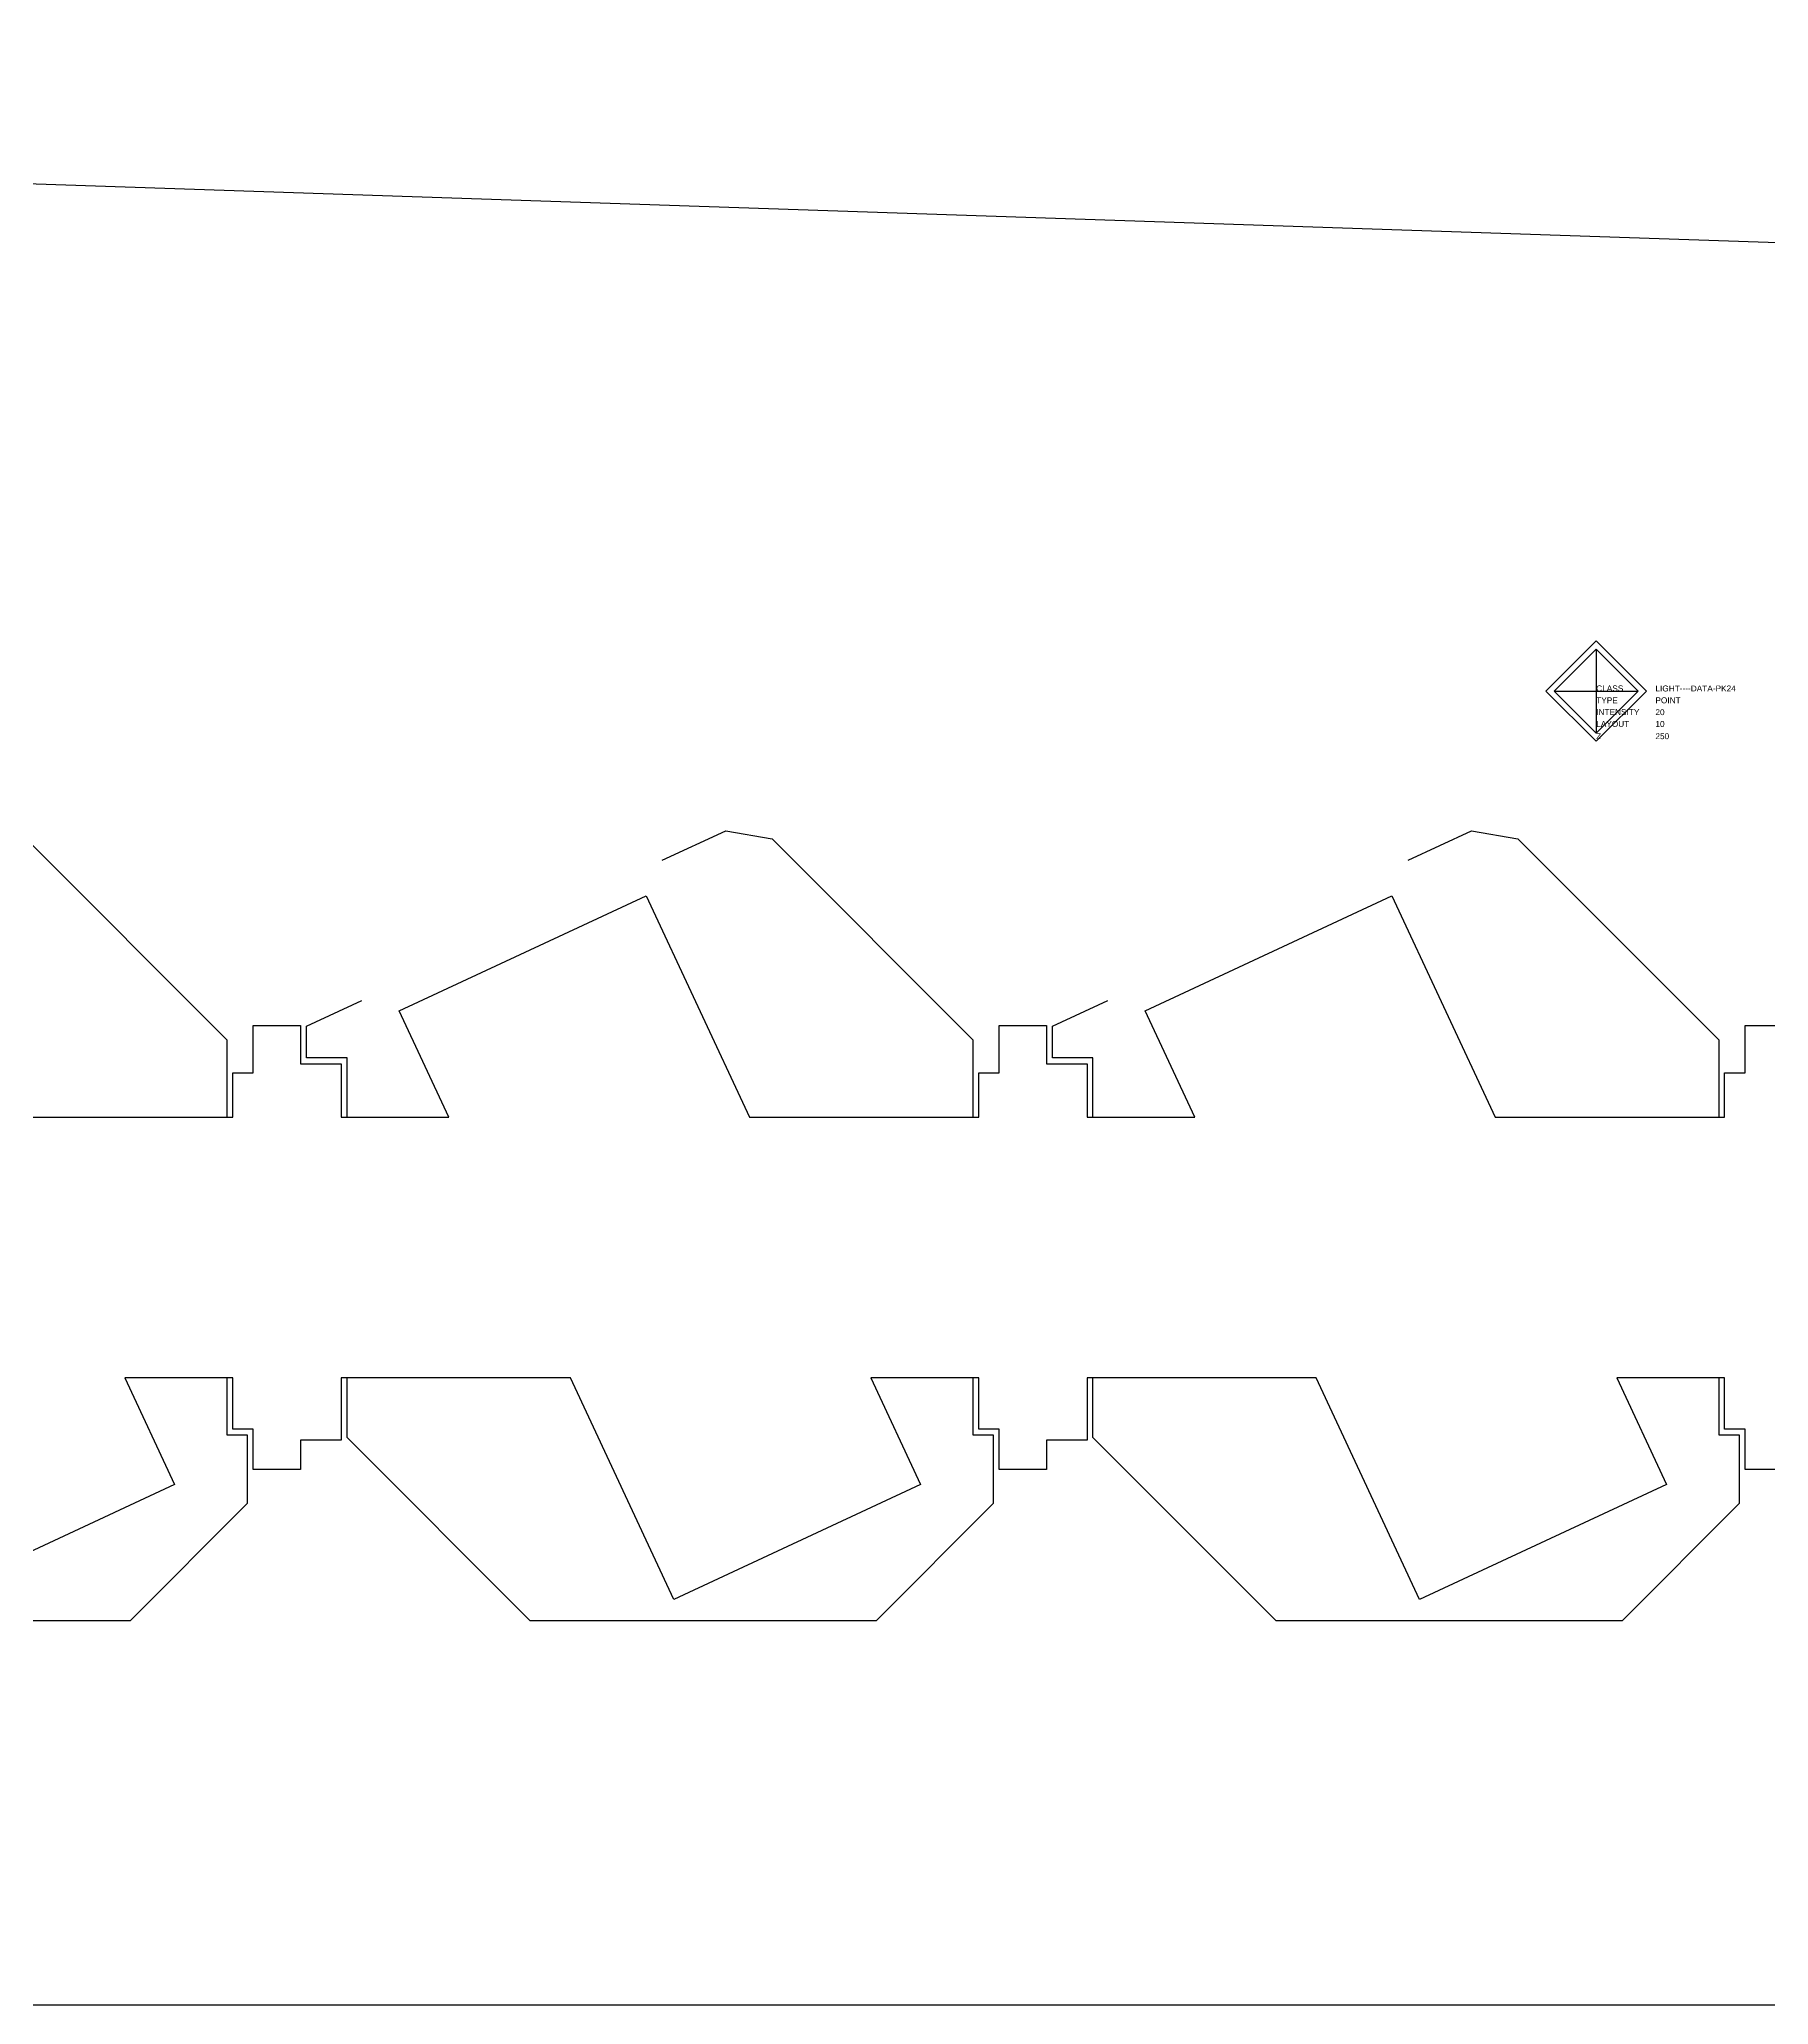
# Model space of a CAD drawing. Header units: millimetres. Extents: x 1600 to 11192, y 921 to 14160.
# Drawn here: x 5378 to 6839, y 9710 to 11370 of the extents above; entities that cross this region are included whole.
import ezdxf

# ---------------------------------------------------------------- set-up
doc = ezdxf.new("R2010")
doc.units = ezdxf.units.MM
doc.linetypes.add('PHANTOM', pattern=[12.7, 6.35, -1.27, 1.27, -1.27, 1.27, -1.27])
doc.layers.add('PK24E-DATA', color=7, linetype='Continuous')
doc.layers.add('PK24E-HELPER', color=253, linetype='PHANTOM', true_color=0xa1a1a1)
doc.styles.get("Standard").update_dxf_attribs({"font": 'arial.ttf'})

# ---------------------------------------------------------------- blocks, each defined once
blk = doc.blocks.new('GirisDoseme')
at = {"color": 3, "elevation": 827.4}
blk.add_lwpolyline([(-1644.5, -639.4), (6056, -639.4), (6139.1, 758.4), (-1643.1, 1020.3), (-1644.5, -639.4)], dxfattribs=at)
at = {"color": 1}
for points in [[(1965.6, 110), (2159.3, 110), (2159.3, 147.5), (2176.5, 147.5), (2176.5, 187.5), (2216.5, 187.5), (2216.5, 155.2), (2250.8, 155.2), (2250.8, 110), (2341.8, 110), (2299.9, 199.9), (2508.3, 297.1), (2595.6, 110), (2789.3, 110), (2789.3, 147.5), (2806.5, 147.5), (2806.5, 187.5), (2846.5, 187.5), (2846.5, 155.2), (2880.8, 155.2), (2880.8, 110), (2971.8, 110), (2929.9, 199.9), (3138.3, 297.1), (3225.6, 110), (3419.3, 110), (3419.3, 147.5), (3436.5, 147.5), (3436.5, 187.5), (3476.5, 187.5)], [(3476.5, -187.5), (3436.5, -187.5), (3436.5, -153.3), (3419.3, -153.3), (3419.3, -110), (3328.2, -110), (3370.1, -200), (3161.7, -297.1), (3074.4, -110), (2880.8, -110), (2880.8, -162.6), (2846.5, -162.6), (2846.5, -187.5), (2806.5, -187.5), (2806.5, -153.3), (2789.3, -153.3), (2789.3, -110), (2698.2, -110), (2740.1, -200), (2531.7, -297.1), (2444.4, -110), (2250.8, -110), (2250.8, -162.6), (2216.5, -162.6), (2216.5, -187.5), (2176.5, -187.5), (2176.5, -153.3), (2159.3, -153.3), (2159.3, -110), (2068.2, -110), (2110.1, -200), (1901.7, -297.1)]]:
    blk.add_lwpolyline(points, dxfattribs=at)
blk = doc.blocks.new('Duvarlar')
at = {"color": 3}
for points in [[(1892, 327), (1945.6, 351.9), (1984.7, 345), (2154.3, 175.4), (2154.3, 110)], [(2522, 327), (2575.6, 351.9), (2614.7, 345), (2784.3, 175.4), (2784.3, 110)], [(3152, 327), (3205.6, 351.9), (3244.7, 345), (3414.3, 175.4), (3414.3, 110)], [(2255.8, 110), (2255.8, 160.2), (2221.5, 160.2), (2221.5, 186.8), (2268.3, 208.6)], [(2885.8, 110), (2885.8, 160.2), (2851.5, 160.2), (2851.5, 186.8), (2898.3, 208.6)], [(2154.3, -110), (2154.3, -158.3), (2171.5, -158.3), (2171.5, -216.3), (2072.6, -315.2), (1780.5, -315.2), (1625.8, -160.5), (1625.8, -110)], [(2784.3, -110), (2784.3, -158.3), (2801.5, -158.3), (2801.5, -216.3), (2702.6, -315.2), (2410.5, -315.2), (2255.8, -160.5), (2255.8, -110)], [(3414.3, -110), (3414.3, -158.3), (3431.5, -158.3), (3431.5, -216.3), (3332.6, -315.2), (3040.5, -315.2), (2885.8, -160.5), (2885.8, -110)]]:
    blk.add_lwpolyline(points, dxfattribs=at)
blk = doc.blocks.new('LIGHT----DATA-PK24')
at = {"color": 9, "true_color": 0xc7c8ca}
for p, q in [((0, 35.6), (0, -35.1)), ((-35.4, 0.3), (35.4, 0.3))]:
    blk.add_line(p, q, dxfattribs=at)
at = {"color": 9}
for points in [[(-42.4, 0.3), (0, 42.7), (42.4, 0.3), (0, -42.1)], [(-35.4, 0.3), (0, 35.6), (35.4, 0.3), (0, -35.1)]]:
    blk.add_lwpolyline(points, close=True, dxfattribs=at)
at = {"layer": 'PK24E-HELPER'}
blk.add_point((0, 0), dxfattribs=at)
at = {"layer": 'PK24E-DATA', "char_height": 5, "attachment_point": 7}
for s, insert in [('CLASS', (0, 0)), ('TYPE', (0, -10)), ('INTENSITY', (0, -20)), ('LAYOUT', (0, -30)), ('Z', (0, -40.3))]:
    blk.add_mtext_dynamic_manual_height_columns(s, width=42.855, gutter_width=17.5, heights=[0], dxfattribs=dict(at, insert=insert))
at = {"layer": 'PK24E-DATA'}
for tag, p in [('COMP_TYPE', (50, 0)), ('LIGHT_TYPE', (50, -10)), ('INTENSITY', (50, -20)), ('LAYOUT_ID', (50, -30)), ('Z', (50, -40.3))]:
    blk.add_attdef(tag, p, '', height=5, dxfattribs=at)

msp = doc.modelspace()

# ---------------------------------------------------------------- block references
for name in ['GirisDoseme', 'Duvarlar']:
    msp.add_blockref(name, (3382.5, 10349.9, -827.4))
msp.add_blockref('LIGHT----DATA-PK24', (6693.3, 10819.5)).add_auto_attribs({'COMP_TYPE': 'LIGHT----DATA-PK24', 'LIGHT_TYPE': 'POINT', 'INTENSITY': '20', 'LAYOUT_ID': '10', 'Z': '250'})

doc.saveas('drawing.dxf')
